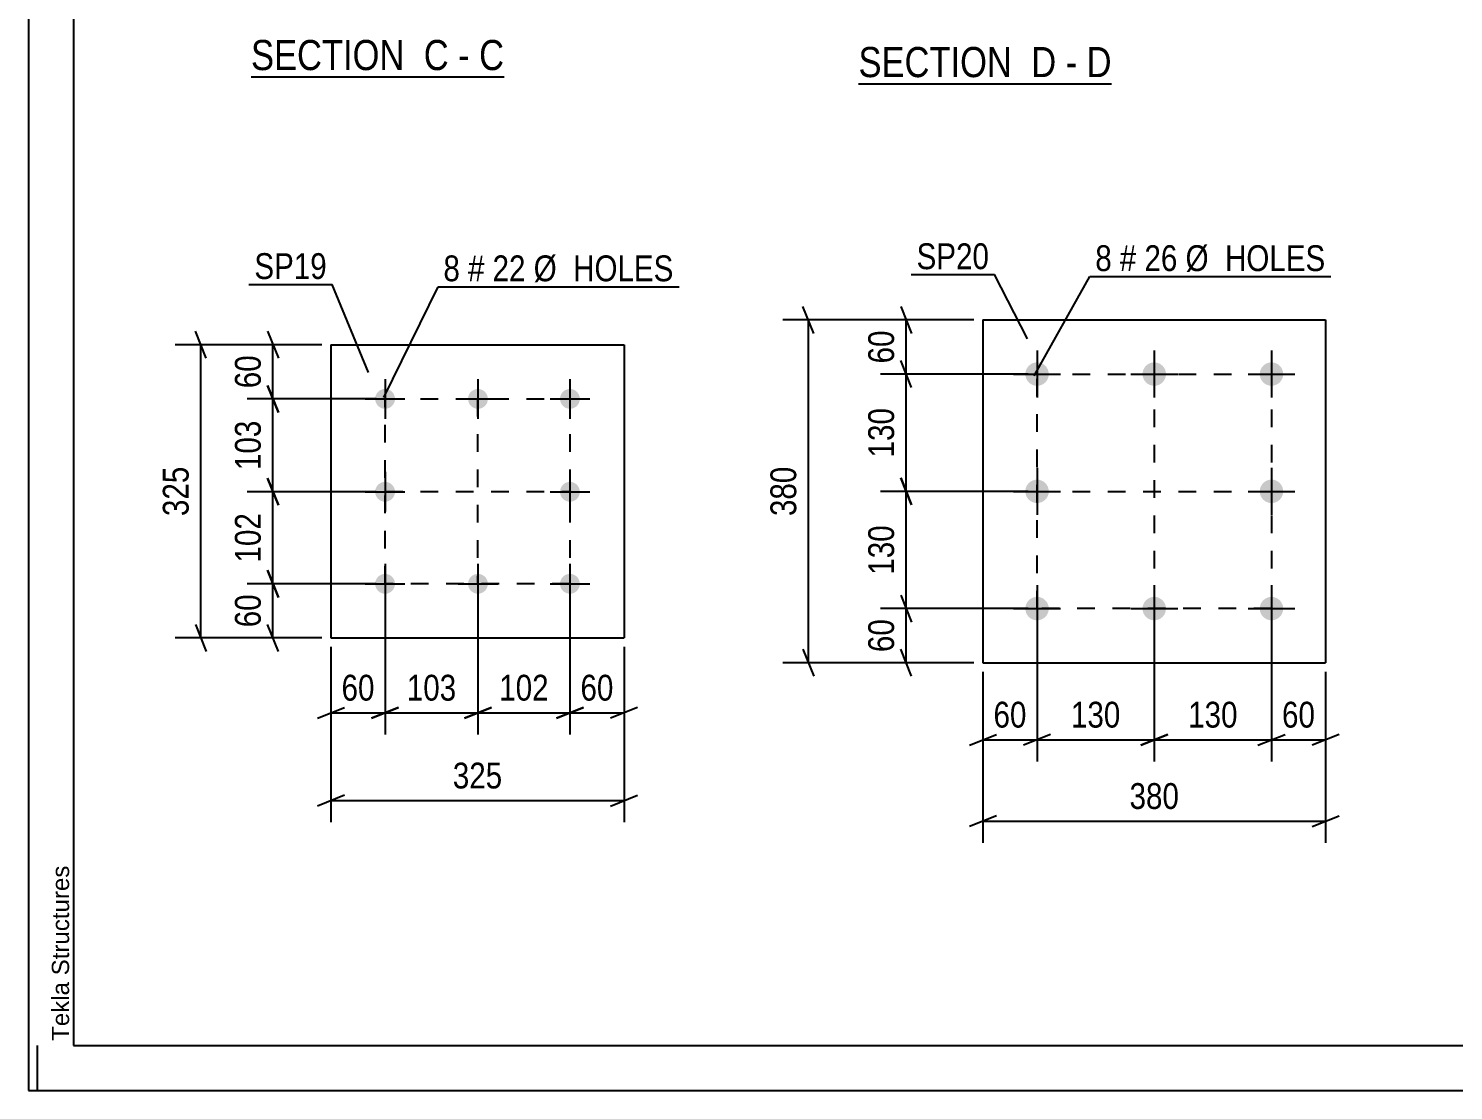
# Model space of a CAD drawing. Header units: millimetres. Extents: x 0 to 841, y 0 to 594.
# Drawn here: x 0 to 158, y 0 to 117.7 of the extents above; entities that cross this region are included whole.
import ezdxf

# ---------------------------------------------------------------- set-up
doc = ezdxf.new("R2010")
doc.units = ezdxf.units.MM
doc.linetypes.add('DXK_LINE_DOT2', pattern=[3.9198, 1.9599, -1.9599])
doc.styles.add('Arial', font='ARIAL.TTF', dxfattribs={"height": 0.2})
doc.styles.add('Arial Narrow', font='ARIALN.TTF', dxfattribs={"height": 0.2})

# ---------------------------------------------------------------- blocks, each defined once
blk = doc.blocks.new('Unknown-317311729-1113')
at = {"color": 5, "linetype": 'Continuous'}
for p, q in [((0, 594), (0, 0)), ((5, 589), (5, 5)), ((1, 0), (1, 5)), ((5, 5), (836, 5)), ((0, 0), (841, 0))]:
    blk.add_line(p, q, dxfattribs=at)
at = {"color": 174, "linetype": 'Continuous', "style": 'Arial'}
blk.add_text('Tekla Structures', height=1.9102, rotation=90, dxfattribs=at).set_placement((4.5, 5.5))
blk = doc.blocks.new('Unknown-317311729-46 - 4762')
at = {"color": 6, "linetype": 'Continuous'}
blk.add_line((24.68, 112.37), (52.75, 112.37), dxfattribs=at)
at = {"color": 0, "linetype": 'Continuous'}
for points in [[(42.79, 113.12), (42.79, 116.62), (24.68, 116.62), (24.68, 113.12)], [(46.61, 113.12), (46.61, 116.62), (43.84, 116.62), (43.84, 113.12)], [(48.93, 113.12), (48.93, 116.62), (47.66, 116.62), (47.66, 113.12)], [(52.75, 113.12), (52.75, 116.62), (49.98, 116.62), (49.98, 113.12)]]:
    blk.add_wipeout(points, dxfattribs=at)
at = {"color": 7, "linetype": 'Continuous', "style": 'Arial Narrow'}
for s, p in [('SECTION ', (24.68, 113.12)), ('C', (43.84, 113.12)), ('C', (49.98, 113.12)), ('-', (47.66, 113.12))]:
    blk.add_text(s, height=3.34, dxfattribs=at).set_placement(p)
blk = doc.blocks.new('Unknown-317311729-47 - 5024')
at = {"color": 6, "linetype": 'Continuous'}
blk.add_line((92.06, 111.59), (120.13, 111.59), dxfattribs=at)
at = {"color": 0, "linetype": 'Continuous'}
for points in [[(110.17, 112.34), (110.17, 115.84), (92.06, 115.84), (92.06, 112.34)], [(113.99, 112.34), (113.99, 115.84), (111.22, 115.84), (111.22, 112.34)], [(116.31, 112.34), (116.31, 115.84), (115.04, 115.84), (115.04, 112.34)], [(120.13, 112.34), (120.13, 115.84), (117.36, 115.84), (117.36, 112.34)]]:
    blk.add_wipeout(points, dxfattribs=at)
at = {"color": 7, "linetype": 'Continuous', "style": 'Arial Narrow'}
for s, p in [('SECTION ', (92.06, 112.34)), ('D', (111.22, 112.34)), ('D', (117.36, 112.34)), ('-', (115.04, 112.34))]:
    blk.add_text(s, height=3.34, dxfattribs=at).set_placement(p)
blk = doc.blocks.new('Bolt-317311729-6414 - 6375')
at = {"linetype": 'Continuous'}
for points in [[(39.55, 77.77, -1), (39.55, 75.57, -1)], [(49.85, 77.77, -1), (49.85, 75.57, -1)], [(60.05, 77.77, -1), (60.05, 75.57, -1)], [(39.55, 67.47, -1), (39.55, 65.27, -1)], [(60.05, 67.47, -1), (60.05, 65.27, -1)], [(39.55, 57.27, -1), (39.55, 55.07, -1)], [(49.85, 57.27, -1), (49.85, 55.07, -1)], [(60.05, 57.27, -1), (60.05, 55.07, -1)]]:
    blk.add_hatch(color=1, dxfattribs=at).paths.add_polyline_path(points)
at = {"color": 1, "linetype": 'Continuous'}
for p, q in [((39.55, 78.87), (39.55, 74.47)), ((49.85, 78.87), (49.85, 74.47)), ((60.05, 78.87), (60.05, 74.47)), ((37.35, 76.67), (41.75, 76.67)), ((47.65, 76.67), (52.05, 76.67)), ((57.85, 76.67), (62.25, 76.67)), ((39.55, 68.57), (39.55, 64.17)), ((60.05, 68.57), (60.05, 64.17)), ((37.35, 66.37), (41.75, 66.37)), ((57.85, 66.37), (62.25, 66.37)), ((39.55, 58.37), (39.55, 53.97)), ((49.85, 58.37), (49.85, 53.97)), ((60.05, 58.37), (60.05, 53.97)), ((37.35, 56.17), (41.75, 56.17)), ((47.65, 56.17), (52.05, 56.17)), ((57.85, 56.17), (62.25, 56.17))]:
    blk.add_line(p, q, dxfattribs=at)
blk = doc.blocks.new('Part-317311729-6381 - 6375')
at = {"color": 2, "linetype": 'Continuous'}
for p, q in [((33.55, 82.67), (33.55, 50.17)), ((33.55, 82.67), (66.05, 82.67)), ((66.05, 82.67), (66.05, 50.17)), ((33.55, 50.17), (66.05, 50.17))]:
    blk.add_line(p, q, dxfattribs=at)
blk = doc.blocks.new('Part-317311729-6741 - 6735')
at = {"color": 2, "linetype": 'Continuous'}
for p, q in [((105.86, 85.42), (105.86, 47.42)), ((105.86, 85.42), (143.86, 85.42)), ((143.86, 85.42), (143.86, 47.42)), ((105.86, 47.42), (143.86, 47.42))]:
    blk.add_line(p, q, dxfattribs=at)
blk = doc.blocks.new('Bolt-317311729-6774 - 6735')
at = {"linetype": 'Continuous'}
for points in [[(111.86, 80.72, -1), (111.86, 78.12, -1)], [(124.86, 80.72, -1), (124.86, 78.12, -1)], [(137.86, 80.72, -1), (137.86, 78.12, -1)], [(111.86, 67.72, -1), (111.86, 65.12, -1)], [(137.86, 67.72, -1), (137.86, 65.12, -1)], [(111.86, 54.72, -1), (111.86, 52.12, -1)], [(124.86, 54.72, -1), (124.86, 52.12, -1)], [(137.86, 54.72, -1), (137.86, 52.12, -1)]]:
    blk.add_hatch(color=1, dxfattribs=at).paths.add_polyline_path(points)
at = {"color": 1, "linetype": 'Continuous'}
for p, q in [((111.86, 82.02), (111.86, 76.82)), ((124.86, 82.02), (124.86, 76.82)), ((137.86, 82.02), (137.86, 76.82)), ((109.26, 79.42), (114.46, 79.42)), ((122.26, 79.42), (127.46, 79.42)), ((135.26, 79.42), (140.46, 79.42)), ((111.86, 69.02), (111.86, 63.82)), ((137.86, 69.02), (137.86, 63.82)), ((109.26, 66.42), (114.46, 66.42)), ((135.26, 66.42), (140.46, 66.42)), ((111.86, 56.02), (111.86, 50.82)), ((124.86, 56.02), (124.86, 50.82)), ((137.86, 56.02), (137.86, 50.82)), ((109.26, 53.42), (114.46, 53.42)), ((122.26, 53.42), (127.46, 53.42)), ((135.26, 53.42), (140.46, 53.42))]:
    blk.add_line(p, q, dxfattribs=at)
blk = doc.blocks.new('Rectangle-317311729-6501 - 6375')
at = {"color": 1, "linetype": 'DXK_LINE_DOT2'}
blk.add_lwpolyline([(39.55, 76.67), (60.05, 76.67), (60.05, 56.17), (39.55, 56.17), (39.55, 76.67)], close=True, dxfattribs=at)
blk = doc.blocks.new('Rectangle-317311729-6861 - 6735')
at = {"color": 1, "linetype": 'DXK_LINE_DOT2'}
blk.add_lwpolyline([(111.86, 79.42), (137.86, 79.42), (137.86, 53.42), (111.86, 53.42), (111.86, 79.42)], close=True, dxfattribs=at)
blk = doc.blocks.new('Line-317311729-6487 - 6375')
at = {"color": 1, "linetype": 'DXK_LINE_DOT2'}
blk.add_line((39.55, 66.42), (60.05, 66.42), dxfattribs=at)
blk = doc.blocks.new('Line-317311729-6847 - 6735')
at = {"color": 1, "linetype": 'DXK_LINE_DOT2'}
blk.add_line((111.86, 66.42), (137.86, 66.42), dxfattribs=at)
blk = doc.blocks.new('Line-317311729-6494 - 6375')
at = {"color": 1, "linetype": 'DXK_LINE_DOT2'}
blk.add_line((49.8, 76.67), (49.8, 56.17), dxfattribs=at)
blk = doc.blocks.new('Line-317311729-6854 - 6735')
at = {"color": 1, "linetype": 'DXK_LINE_DOT2'}
blk.add_line((124.86, 79.42), (124.86, 53.42), dxfattribs=at)
blk = doc.blocks.new('StraightDimension-317311729-6420 - 6375')
at = {"color": 7, "linetype": 'Continuous'}
for p, q in [((26.51, 84.17), (27.71, 81.17)), ((32.55, 82.67), (24.26, 82.67)), ((27.11, 76.67), (27.11, 82.67)), ((27.71, 75.17), (26.51, 78.17)), ((38.55, 76.67), (24.26, 76.67))]:
    blk.add_line(p, q, dxfattribs=at)
at = {"color": 0}
blk.add_wipeout([(26.36, 82.1), (22.16, 82.1), (22.16, 77.25), (26.36, 77.25)], dxfattribs=at)
at = {"color": 3, "style": 'Arial Narrow'}
blk.add_text('60', height=2.863, rotation=90.0002, dxfattribs=at).set_placement((25.76, 77.85))
blk = doc.blocks.new('StraightDimension-317311729-6430 - 6375')
at = {"color": 7, "linetype": 'Continuous'}
for p, q in [((26.51, 57.67), (27.71, 54.67)), ((38.55, 56.17), (24.26, 56.17)), ((27.11, 50.17), (27.11, 56.17)), ((27.71, 48.67), (26.51, 51.67)), ((32.55, 50.17), (24.26, 50.17))]:
    blk.add_line(p, q, dxfattribs=at)
at = {"color": 0}
blk.add_wipeout([(26.36, 55.6), (22.16, 55.6), (22.16, 50.75), (26.36, 50.75)], dxfattribs=at)
at = {"color": 3, "style": 'Arial Narrow'}
blk.add_text('60', height=2.863, rotation=90.0002, dxfattribs=at).set_placement((25.76, 51.35))
blk = doc.blocks.new('StraightDimension-317311729-6441 - 6375')
at = {"color": 7, "linetype": 'Continuous'}
for p, q in [((19.71, 81.17), (18.51, 84.17)), ((32.55, 82.67), (16.26, 82.67)), ((19.11, 50.17), (19.11, 82.67)), ((18.51, 51.67), (19.71, 48.67)), ((32.55, 50.17), (16.26, 50.17))]:
    blk.add_line(p, q, dxfattribs=at)
at = {"color": 0}
blk.add_wipeout([(18.36, 69.77), (14.16, 69.77), (14.16, 63.08), (18.36, 63.08)], dxfattribs=at)
at = {"color": 3, "style": 'Arial Narrow'}
blk.add_text('325', height=2.863, rotation=90.0002, dxfattribs=at).set_placement((17.76, 63.68))
blk = doc.blocks.new('StraightDimension-317311729-6456 - 6375')
at = {"color": 7, "linetype": 'Continuous'}
for p, q in [((60.05, 55.17), (60.05, 39.47)), ((66.05, 49.17), (66.05, 39.47)), ((58.55, 41.27), (61.55, 42.47)), ((60.05, 41.87), (66.05, 41.87)), ((67.55, 42.47), (64.55, 41.27))]:
    blk.add_line(p, q, dxfattribs=at)
at = {"color": 0}
blk.add_wipeout([(65.48, 42.62), (65.48, 46.82), (60.62, 46.82), (60.62, 42.62)], dxfattribs=at)
at = {"color": 3, "style": 'Arial Narrow'}
blk.add_text('60', height=2.863, dxfattribs=at).set_placement((61.22, 43.22))
blk = doc.blocks.new('StraightDimension-317311729-6466 - 6375')
at = {"color": 7, "linetype": 'Continuous'}
for p, q in [((39.55, 55.17), (39.55, 39.47)), ((33.55, 49.17), (33.55, 39.47)), ((32.05, 41.27), (35.05, 42.47)), ((33.55, 41.87), (39.55, 41.87)), ((41.05, 42.47), (38.05, 41.27))]:
    blk.add_line(p, q, dxfattribs=at)
at = {"color": 0}
blk.add_wipeout([(38.98, 42.62), (38.98, 46.82), (34.12, 46.82), (34.12, 42.62)], dxfattribs=at)
at = {"color": 3, "style": 'Arial Narrow'}
blk.add_text('60', height=2.863, dxfattribs=at).set_placement((34.72, 43.22))
blk = doc.blocks.new('StraightDimension-317311729-6477 - 6375')
at = {"color": 7, "linetype": 'Continuous'}
for p, q in [((33.55, 49.17), (33.55, 29.73)), ((66.05, 49.17), (66.05, 29.73)), ((35.05, 32.73), (32.05, 31.53)), ((33.55, 32.13), (66.05, 32.13)), ((64.55, 31.53), (67.55, 32.73))]:
    blk.add_line(p, q, dxfattribs=at)
at = {"color": 0}
blk.add_wipeout([(53.14, 32.88), (53.14, 37.08), (46.46, 37.08), (46.46, 32.88)], dxfattribs=at)
at = {"color": 3, "style": 'Arial Narrow'}
blk.add_text('325', height=2.863, dxfattribs=at).set_placement((47.06, 33.48))
blk = doc.blocks.new('StraightDimension-317311729-9354 - 6375')
at = {"color": 7, "linetype": 'Continuous'}
for p, q in [((26.51, 67.87), (27.71, 64.87)), ((38.55, 66.37), (24.26, 66.37)), ((27.11, 56.17), (27.11, 66.37)), ((27.71, 54.67), (26.51, 57.67)), ((38.55, 56.17), (24.26, 56.17))]:
    blk.add_line(p, q, dxfattribs=at)
at = {"color": 0}
blk.add_wipeout([(26.36, 64.62), (22.16, 64.62), (22.16, 57.93), (26.36, 57.93)], dxfattribs=at)
at = {"color": 3, "style": 'Arial Narrow'}
blk.add_text('102', height=2.863, rotation=90.0002, dxfattribs=at).set_placement((25.76, 58.53))
blk = doc.blocks.new('StraightDimension-317311729-9356 - 6375')
at = {"color": 7, "linetype": 'Continuous'}
for p, q in [((26.51, 78.17), (27.71, 75.17)), ((38.55, 76.67), (24.26, 76.67)), ((27.11, 66.37), (27.11, 76.67)), ((27.71, 64.87), (26.51, 67.87)), ((38.55, 66.37), (24.26, 66.37))]:
    blk.add_line(p, q, dxfattribs=at)
at = {"color": 0}
blk.add_wipeout([(26.36, 74.87), (22.16, 74.87), (22.16, 68.18), (26.36, 68.18)], dxfattribs=at)
at = {"color": 3, "style": 'Arial Narrow'}
blk.add_text('103', height=2.863, rotation=90.0002, dxfattribs=at).set_placement((25.76, 68.78))
blk = doc.blocks.new('StraightDimension-317311729-9376 - 6375')
at = {"color": 7, "linetype": 'Continuous'}
for p, q in [((39.55, 55.17), (39.55, 39.47)), ((49.85, 55.17), (49.85, 39.47)), ((38.05, 41.27), (41.05, 42.47)), ((39.55, 41.87), (49.85, 41.87)), ((51.35, 42.47), (48.35, 41.27))]:
    blk.add_line(p, q, dxfattribs=at)
at = {"color": 0}
blk.add_wipeout([(48.04, 42.62), (48.04, 46.82), (41.36, 46.82), (41.36, 42.62)], dxfattribs=at)
at = {"color": 3, "style": 'Arial Narrow'}
blk.add_text('103', height=2.863, dxfattribs=at).set_placement((41.96, 43.22))
blk = doc.blocks.new('StraightDimension-317311729-9378 - 6375')
at = {"color": 7, "linetype": 'Continuous'}
for p, q in [((49.85, 55.17), (49.85, 39.47)), ((60.05, 55.17), (60.05, 39.47)), ((48.35, 41.27), (51.35, 42.47)), ((49.85, 41.87), (60.05, 41.87)), ((61.55, 42.47), (58.55, 41.27))]:
    blk.add_line(p, q, dxfattribs=at)
at = {"color": 0}
blk.add_wipeout([(58.29, 42.62), (58.29, 46.82), (51.61, 46.82), (51.61, 42.62)], dxfattribs=at)
at = {"color": 3, "style": 'Arial Narrow'}
blk.add_text('102', height=2.863, dxfattribs=at).set_placement((52.21, 43.22))
blk = doc.blocks.new('StraightDimension-317311729-9486 - 6735')
at = {"color": 7, "linetype": 'Continuous'}
for p, q in [((111.86, 52.42), (111.86, 36.48)), ((124.86, 52.42), (124.86, 36.48)), ((113.36, 39.48), (110.36, 38.28)), ((111.86, 38.88), (124.86, 38.88)), ((123.36, 38.28), (126.36, 39.48))]:
    blk.add_line(p, q, dxfattribs=at)
at = {"color": 0}
blk.add_wipeout([(121.7, 39.63), (121.7, 43.83), (115.02, 43.83), (115.02, 39.63)], dxfattribs=at)
at = {"color": 3, "style": 'Arial Narrow'}
blk.add_text('130', height=2.863, dxfattribs=at).set_placement((115.62, 40.23))
blk = doc.blocks.new('StraightDimension-317311729-6801 - 6735')
at = {"color": 7, "linetype": 'Continuous'}
for p, q in [((104.86, 85.42), (83.65, 85.42)), ((87.1, 83.92), (85.9, 86.92)), ((86.5, 47.42), (86.5, 85.42)), ((104.86, 47.42), (83.65, 47.42)), ((85.9, 48.92), (87.1, 45.92))]:
    blk.add_line(p, q, dxfattribs=at)
at = {"color": 0}
blk.add_wipeout([(85.75, 69.77), (81.55, 69.77), (81.55, 63.08), (85.75, 63.08)], dxfattribs=at)
at = {"color": 3, "style": 'Arial Narrow'}
blk.add_text('380', height=2.863, rotation=90.0002, dxfattribs=at).set_placement((85.15, 63.68))
blk = doc.blocks.new('StraightDimension-317311729-9464 - 6735')
at = {"color": 7, "linetype": 'Continuous'}
for p, q in [((110.86, 66.42), (94.5, 66.42)), ((97.95, 64.92), (96.75, 67.92)), ((97.35, 53.42), (97.35, 66.42)), ((96.75, 54.92), (97.95, 51.92)), ((110.86, 53.42), (94.5, 53.42))]:
    blk.add_line(p, q, dxfattribs=at)
at = {"color": 0}
blk.add_wipeout([(96.6, 63.27), (92.4, 63.27), (92.4, 56.58), (96.6, 56.58)], dxfattribs=at)
at = {"color": 3, "style": 'Arial Narrow'}
blk.add_text('130', height=2.863, rotation=90.0002, dxfattribs=at).set_placement((96, 57.18))
blk = doc.blocks.new('StraightDimension-317311729-6790 - 6735')
at = {"color": 7, "linetype": 'Continuous'}
for p, q in [((104.86, 85.42), (94.5, 85.42)), ((96.75, 86.92), (97.95, 83.92)), ((97.35, 79.42), (97.35, 85.42)), ((97.95, 77.92), (96.75, 80.92)), ((110.86, 79.42), (94.5, 79.42))]:
    blk.add_line(p, q, dxfattribs=at)
at = {"color": 0}
blk.add_wipeout([(96.6, 84.85), (92.4, 84.85), (92.4, 80), (96.6, 80)], dxfattribs=at)
at = {"color": 3, "style": 'Arial Narrow'}
blk.add_text('60', height=2.863, rotation=90.0002, dxfattribs=at).set_placement((96, 80.6))
blk = doc.blocks.new('StraightDimension-317311729-6780 - 6735')
at = {"color": 7, "linetype": 'Continuous'}
for p, q in [((96.75, 54.92), (97.95, 51.92)), ((110.86, 53.42), (94.5, 53.42)), ((97.35, 47.42), (97.35, 53.42)), ((104.86, 47.42), (94.5, 47.42)), ((97.95, 45.92), (96.75, 48.92))]:
    blk.add_line(p, q, dxfattribs=at)
at = {"color": 0}
blk.add_wipeout([(96.6, 52.85), (92.4, 52.85), (92.4, 48), (96.6, 48)], dxfattribs=at)
at = {"color": 3, "style": 'Arial Narrow'}
blk.add_text('60', height=2.863, rotation=90.0002, dxfattribs=at).set_placement((96, 48.6))
blk = doc.blocks.new('StraightDimension-317311729-6816 - 6735')
at = {"color": 7, "linetype": 'Continuous'}
for p, q in [((111.86, 52.42), (111.86, 36.48)), ((105.86, 46.42), (105.86, 36.48)), ((104.36, 38.28), (107.36, 39.48)), ((105.86, 38.88), (111.86, 38.88)), ((113.36, 39.48), (110.36, 38.28))]:
    blk.add_line(p, q, dxfattribs=at)
at = {"color": 0}
blk.add_wipeout([(111.29, 39.63), (111.29, 43.83), (106.43, 43.83), (106.43, 39.63)], dxfattribs=at)
at = {"color": 3, "style": 'Arial Narrow'}
blk.add_text('60', height=2.863, dxfattribs=at).set_placement((107.03, 40.23))
blk = doc.blocks.new('StraightDimension-317311729-6826 - 6735')
at = {"color": 7, "linetype": 'Continuous'}
for p, q in [((137.86, 52.42), (137.86, 36.48)), ((143.86, 46.42), (143.86, 36.48)), ((136.36, 38.28), (139.36, 39.48)), ((137.86, 38.88), (143.86, 38.88)), ((145.36, 39.48), (142.36, 38.28))]:
    blk.add_line(p, q, dxfattribs=at)
at = {"color": 0}
blk.add_wipeout([(143.29, 39.63), (143.29, 43.83), (138.43, 43.83), (138.43, 39.63)], dxfattribs=at)
at = {"color": 3, "style": 'Arial Narrow'}
blk.add_text('60', height=2.863, dxfattribs=at).set_placement((139.03, 40.23))
blk = doc.blocks.new('StraightDimension-317311729-9488 - 6735')
at = {"color": 7, "linetype": 'Continuous'}
for p, q in [((124.86, 52.42), (124.86, 36.48)), ((137.86, 52.42), (137.86, 36.48)), ((126.36, 39.48), (123.36, 38.28)), ((124.86, 38.88), (137.86, 38.88)), ((136.36, 38.28), (139.36, 39.48))]:
    blk.add_line(p, q, dxfattribs=at)
at = {"color": 0}
blk.add_wipeout([(134.7, 39.63), (134.7, 43.83), (128.02, 43.83), (128.02, 39.63)], dxfattribs=at)
at = {"color": 3, "style": 'Arial Narrow'}
blk.add_text('130', height=2.863, dxfattribs=at).set_placement((128.62, 40.23))
blk = doc.blocks.new('StraightDimension-317311729-6837 - 6735')
at = {"color": 7, "linetype": 'Continuous'}
for p, q in [((105.86, 46.42), (105.86, 27.46)), ((143.86, 46.42), (143.86, 27.46)), ((107.36, 30.46), (104.36, 29.26)), ((142.36, 29.26), (145.36, 30.46)), ((105.86, 29.86), (143.86, 29.86))]:
    blk.add_line(p, q, dxfattribs=at)
at = {"color": 0}
blk.add_wipeout([(128.2, 30.61), (128.2, 34.81), (121.52, 34.81), (121.52, 30.61)], dxfattribs=at)
at = {"color": 3, "style": 'Arial Narrow'}
blk.add_text('380', height=2.863, dxfattribs=at).set_placement((122.12, 31.21))
blk = doc.blocks.new('StraightDimension-317311729-9466 - 6735')
at = {"color": 7, "linetype": 'Continuous'}
for p, q in [((97.95, 77.92), (96.75, 80.92)), ((110.86, 79.42), (94.5, 79.42)), ((97.35, 66.42), (97.35, 79.42)), ((110.86, 66.42), (94.5, 66.42)), ((96.75, 67.92), (97.95, 64.92))]:
    blk.add_line(p, q, dxfattribs=at)
at = {"color": 0}
blk.add_wipeout([(96.6, 76.27), (92.4, 76.27), (92.4, 69.58), (96.6, 69.58)], dxfattribs=at)
at = {"color": 3, "style": 'Arial Narrow'}
blk.add_text('130', height=2.863, rotation=90.0002, dxfattribs=at).set_placement((96, 70.18))
blk = doc.blocks.new('Mark-317311729-6410 - 6375')
at = {"color": 0}
for points in [[(47.85, 89.71), (47.85, 92.71), (46.02, 92.71), (46.02, 89.71)], [(50.57, 89.71), (50.57, 92.71), (48.75, 92.71), (48.75, 89.71)], [(55.13, 89.71), (55.13, 92.71), (51.47, 92.71), (51.47, 89.71)], [(71.56, 89.71), (71.56, 92.71), (56.03, 92.71), (56.03, 89.71)]]:
    blk.add_wipeout(points, dxfattribs=at)
for points in [[(47.85, 89.71), (47.85, 92.71), (46.02, 92.71), (46.02, 89.71)], [(50.57, 89.71), (50.57, 92.71), (48.75, 92.71), (48.75, 89.71)], [(55.13, 89.71), (55.13, 92.71), (51.47, 92.71), (51.47, 89.71)], [(71.56, 89.71), (71.56, 92.71), (56.03, 92.71), (56.03, 89.71)]]:
    blk.add_wipeout(points, dxfattribs=at)
at = {"color": 7, "linetype": 'Continuous'}
for p, q in [((39.4, 76.83), (45.42, 89.11)), ((45.42, 89.11), (72.16, 89.11))]:
    blk.add_line(p, q, dxfattribs=at)
at = {"color": 3, "style": 'Arial Narrow'}
for s, height, p in [('8', 2.86, (46.02, 89.71)), ('#', 2.86, (48.75, 89.71)), ('22', 2.863, (51.47, 89.71)), ('Ø  HOLES', 2.863, (56.03, 89.71))]:
    blk.add_text(s, height=height, dxfattribs=at).set_placement(p)
blk = doc.blocks.new('Mark-317311729-6377 - 6375')
at = {"color": 0}
blk.add_wipeout([(33.09, 89.96), (33.09, 92.96), (25.05, 92.96), (25.05, 89.96)], dxfattribs=at)
blk.add_wipeout([(33.09, 89.96), (33.09, 92.96), (25.05, 92.96), (25.05, 89.96)], dxfattribs=at)
at = {"color": 30, "linetype": 'Continuous'}
for p in [(24.45, 89.36), (37.7, 79.61)]:
    blk.add_line(p, (33.69, 89.36), dxfattribs=at)
at = {"color": 3, "style": 'Arial Narrow'}
blk.add_text('SP19', height=2.863, dxfattribs=at).set_placement((25.05, 89.96))
blk = doc.blocks.new('Mark-317311729-6737 - 6735')
at = {"color": 0}
blk.add_wipeout([(106.54, 91.05), (106.54, 94.05), (98.5, 94.05), (98.5, 91.05)], dxfattribs=at)
blk.add_wipeout([(106.54, 91.05), (106.54, 94.05), (98.5, 94.05), (98.5, 91.05)], dxfattribs=at)
at = {"color": 30, "linetype": 'Continuous'}
for p in [(97.9, 90.45), (110.79, 83.31)]:
    blk.add_line(p, (107.14, 90.45), dxfattribs=at)
at = {"color": 3, "style": 'Arial Narrow'}
blk.add_text('SP20', height=2.863, dxfattribs=at).set_placement((98.5, 91.05))
blk = doc.blocks.new('Mark-317311729-6770 - 6735')
at = {"color": 0}
for points in [[(120.14, 90.84), (120.14, 93.84), (118.32, 93.84), (118.32, 90.84)], [(122.87, 90.84), (122.87, 93.84), (121.04, 93.84), (121.04, 90.84)], [(127.43, 90.84), (127.43, 93.84), (123.77, 93.84), (123.77, 90.84)], [(143.86, 90.84), (143.86, 93.84), (128.33, 93.84), (128.33, 90.84)]]:
    blk.add_wipeout(points, dxfattribs=at)
for points in [[(120.14, 90.84), (120.14, 93.84), (118.32, 93.84), (118.32, 90.84)], [(122.87, 90.84), (122.87, 93.84), (121.04, 93.84), (121.04, 90.84)], [(127.43, 90.84), (127.43, 93.84), (123.77, 93.84), (123.77, 90.84)], [(143.86, 90.84), (143.86, 93.84), (128.33, 93.84), (128.33, 90.84)]]:
    blk.add_wipeout(points, dxfattribs=at)
at = {"color": 7, "linetype": 'Continuous'}
for p, q in [((111.55, 79.22), (117.72, 90.24)), ((117.72, 90.24), (144.46, 90.24))]:
    blk.add_line(p, q, dxfattribs=at)
at = {"color": 3, "style": 'Arial Narrow'}
for s, height, p in [('8', 2.86, (118.32, 90.84)), ('#', 2.86, (121.04, 90.84)), ('26', 2.863, (123.77, 90.84)), ('Ø  HOLES', 2.863, (128.33, 90.84))]:
    blk.add_text(s, height=height, dxfattribs=at).set_placement(p)

msp = doc.modelspace()

# ---------------------------------------------------------------- block references
for name in ['Unknown-317311729-1113', 'Part-317311729-6741 - 6735', 'Part-317311729-6381 - 6375', 'Bolt-317311729-6774 - 6735', 'Rectangle-317311729-6861 - 6735', 'Line-317311729-6854 - 6735', 'Bolt-317311729-6414 - 6375', 'Rectangle-317311729-6501 - 6375', 'Line-317311729-6494 - 6375', 'Line-317311729-6487 - 6375', 'Line-317311729-6847 - 6735']:
    msp.add_blockref(name, (0, 0))

# ---------------------------------------------------------------- next in the draw order: block references
for name in ['Unknown-317311729-46 - 4762', 'Unknown-317311729-47 - 5024', 'Mark-317311729-6410 - 6375', 'StraightDimension-317311729-6801 - 6735', 'StraightDimension-317311729-6420 - 6375', 'StraightDimension-317311729-6430 - 6375', 'StraightDimension-317311729-6456 - 6375', 'StraightDimension-317311729-9486 - 6735', 'StraightDimension-317311729-6826 - 6735']:
    msp.add_blockref(name, (0, 0))

# ---------------------------------------------------------------- next in the draw order: block references
for name in ['StraightDimension-317311729-6790 - 6735', 'StraightDimension-317311729-6441 - 6375', 'StraightDimension-317311729-9464 - 6735', 'StraightDimension-317311729-9488 - 6735']:
    msp.add_blockref(name, (0, 0))

# ---------------------------------------------------------------- next in the draw order: block references
for name in ['Mark-317311729-6737 - 6735', 'Mark-317311729-6377 - 6375', 'StraightDimension-317311729-9466 - 6735', 'StraightDimension-317311729-6466 - 6375', 'StraightDimension-317311729-6780 - 6735']:
    msp.add_blockref(name, (0, 0))

# ---------------------------------------------------------------- next in the draw order: block references
for name in ['Mark-317311729-6770 - 6735', 'StraightDimension-317311729-9354 - 6375', 'StraightDimension-317311729-6816 - 6735', 'StraightDimension-317311729-6477 - 6375']:
    msp.add_blockref(name, (0, 0))

# ---------------------------------------------------------------- next in the draw order: block references
for name in ['StraightDimension-317311729-9356 - 6375', 'StraightDimension-317311729-9376 - 6375', 'StraightDimension-317311729-6837 - 6735']:
    msp.add_blockref(name, (0, 0))

# ---------------------------------------------------------------- next in the draw order: block references
msp.add_blockref('StraightDimension-317311729-9378 - 6375', (0, 0))

doc.saveas('drawing.dxf')
